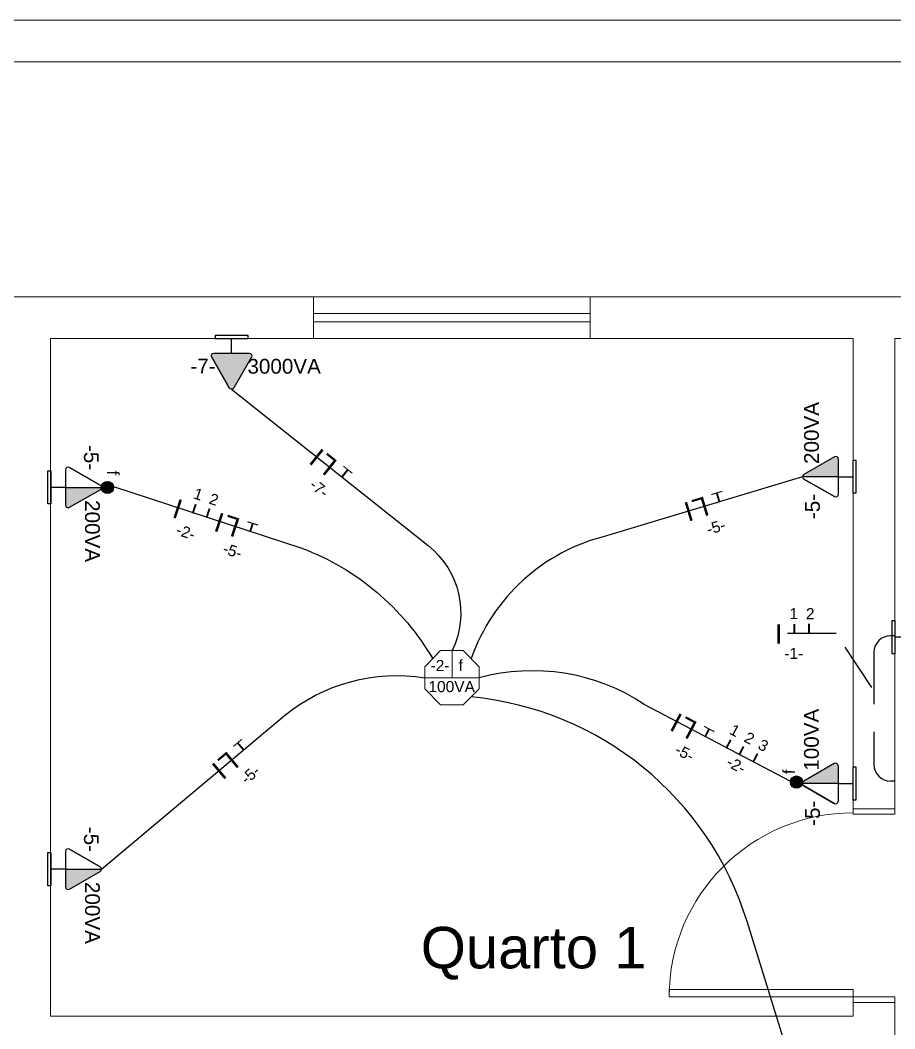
# Model space of a CAD drawing. Header units: millimetres. Extents: x 40 to 176, y -32 to 59.
# Drawn here: x 67.311 to 70.471, y -0.763 to 2.882 of the extents above; entities that cross this region are included whole.
import ezdxf
from ezdxf.enums import TextEntityAlignment as Align

# ---------------------------------------------------------------- set-up
doc = ezdxf.new("R2010")
doc.units = ezdxf.units.MM
doc.linetypes.add('HIDDEN', pattern=[0.375, 0.25, -0.125])
for name, color, linetype in [('1 - Circuitos', 7, 'Continuous'), ('22 - Textos', 7, 'Continuous'), ('5 - Identificadores', 7, 'Continuous'), ('7 - Eletroduto', 6, 'Continuous'), ('8 - Pontos de iluminação', 5, 'Continuous'), ('9 - Pontos de Tomadas', 240, 'Continuous'), ('Pontos de Tomadas', 240, 'Continuous')]:
    doc.layers.add(name, color=color, linetype=linetype)
doc.layers.add('21 - Portas', color=251, linetype='Continuous', lineweight=9)
doc.layers.add('4 - Edificação', color=8, linetype='Continuous', lineweight=20)
doc.styles.add('Arial0', font='arial.ttf', dxfattribs={"height": 3.14658})
doc.styles.add('SEACAD_Arial', font='arial.ttf')
doc.styles.get("Standard").update_dxf_attribs({"font": 'arial.ttf'})
doc.styles.add('TEXTO_NOMEQUADRO', font='arial.ttf')

# ---------------------------------------------------------------- blocks, each defined once
blk = doc.blocks.new('LAMPADA_TETO')
at = {"layer": '8 - Pontos de iluminação', "color": 5, "linetype": 'Continuous', "lineweight": 15, "true_color": 0x000005}
blk.add_lwpolyline([(0.0401, 0.0986), (-0.0412, 0.0986), (-0.0986, 0.0401), (-0.0986, -0.0395), (-0.0412, -0.098), (0.0401, -0.098), (0.0986, -0.0395), (0.0986, 0.0401)], close=True, dxfattribs=at)
for points in [[(0, 0), (0, 0.0986), (0, 0.0986)], [(0.0986, 0), (-0.0986, 0), (-0.0986, 0)]]:
    blk.add_lwpolyline(points, dxfattribs=at)
at = {"layer": '5 - Identificadores', "ltscale": 0.8}
blk.add_attdef('-N-', (-0.0775, 0.0247), '', height=0.04, dxfattribs=at)
at = {"layer": '5 - Identificadores', "ltscale": 0.8, "flags": 4}
blk.add_attdef('I', (0.0233, 0.025), '', height=0.04, dxfattribs=at)
blk.add_attdef('S-VA', text='', height=0.04, dxfattribs=at).set_placement((-0.0012, -0.0514), align=Align.CENTER)
blk = doc.blocks.new('TOMADA MEDIA')
at = {"layer": '9 - Pontos de Tomadas'}
h = blk.add_hatch(color=256, dxfattribs=at)
h.dxf.hatch_style = 1
h.paths.add_polyline_path([(0.0084, 0.1784, 0.268035), (0, 0.1833), (0, 0.0536), (0.0636, 0.0536, 0.577243), (0.072, 0.0682)])
for p, q in [((0, 0.0536), (0, 0.1833)), ((-0.072, 0.0682), (-0.0084, 0.1784)), ((-0.0084, 0.1784), (-0.072, 0.0682)), ((-0.0084, 0.1784), (-0.072, 0.0682)), ((0.072, 0.0682), (0.0084, 0.1784)), ((-0.0636, 0.0536), (0.0636, 0.0536)), ((0, 0.0536), (0, 0)), ((-0.06, -0.01), (-0.06, 0)), ((-0.06, 0), (0, 0)), ((0, 0), (0.06, 0)), ((0.06, 0), (0.06, -0.01)), ((0.06, -0.01), (-0.06, -0.01))]:
    blk.add_line(p, q, dxfattribs=at)
for centre, start, end in [((0, 0.1735), 29.9816, 150.0184), ((-0.0636, 0.0634), 150.0184, 270), ((0.0636, 0.0634), 270, 29.9816)]:
    blk.add_arc(centre, 0.00975, start, end, dxfattribs=at)
at = {"layer": '5 - Identificadores', "color": 7, "style": 'Arial0'}
for tag, p in [('-N-', (-0.1533, 0.1203)), ('VA', (0.046, 0.1242))]:
    blk.add_attdef(tag, p, '', height=0.0534, dxfattribs=at)
blk = doc.blocks.new('CIRCUITO_TOMADA')
at = {"layer": '1 - Circuitos', "color": 1}
blk.add_attdef('I', (-0.074, -0.0364), '', height=0.07, dxfattribs=at)
at = {"layer": '1 - Circuitos', "color": 5}
blk.add_attdef('L', (0.0122, 0.035), '', height=0.07, rotation=180, dxfattribs=at)
at = {"layer": '1 - Circuitos', "color": 7, "width": 1.5}
blk.add_attdef('T', (0.0337, 0.0003), '', height=0.035, dxfattribs=at)
at = {"layer": '5 - Identificadores', "ltscale": 0.8}
blk.add_attdef('-N-', (-0.0167, -0.1035), '', height=0.04, dxfattribs=at)
blk = doc.blocks.new('CIRCUITO_3W_INTERRUPTOR')
at = {"layer": '1 - Circuitos', "color": 1}
blk.add_attdef('I', (-0.0712, -0.0364), '', height=0.07, dxfattribs=at)
at = {"layer": '1 - Circuitos', "color": 3, "width": 1.5}
for p in [(-0.0109, -0.0001), (0.0415, 0.0004)]:
    blk.add_attdef('I', p, '', height=0.035, dxfattribs=at)
at = {"layer": '5 - Identificadores', "ltscale": 0.8}
for tag, p in [('R', (-0.0185, 0.0522)), ('R', (0.0409, 0.0518)), ('-N-', (-0.0373, -0.0917))]:
    blk.add_attdef(tag, p, '', height=0.04, dxfattribs=at)
blk = doc.blocks.new('CIRCUITO_3W_RETORNOS')
at = {"layer": '1 - Circuitos', "color": 3, "width": 1.5}
for p in [(-0.0629, -0.0004), (-0.0104, 0.0001), (0.0461, 0.0006)]:
    blk.add_attdef('I', p, '', height=0.035, dxfattribs=at)
at = {"layer": '5 - Identificadores', "ltscale": 0.8}
for tag, p in [('R', (-0.0704, 0.0519)), ('R', (-0.011, 0.0515)), ('R', (0.0456, 0.052)), ('-N-', (-0.0269, -0.0561))]:
    blk.add_attdef(tag, p, '', height=0.04, dxfattribs=at)
blk = doc.blocks.new('TOMADA_ALTA')
at = {"layer": 'Pontos de Tomadas'}
h = blk.add_hatch(color=256, dxfattribs=at)
h.dxf.hatch_style = 1
h.paths.add_polyline_path([(0.0636, 0.0536, 0.577243), (0.072, 0.0682), (0.0084, 0.1784, 0.577564), (-0.0084, 0.1784), (-0.072, 0.0682, 0.577243), (-0.0636, 0.0536)])
for p, q in [((-0.072, 0.0682), (-0.0084, 0.1784)), ((-0.0084, 0.1784), (-0.072, 0.0682)), ((-0.0084, 0.1784), (-0.072, 0.0682)), ((0.072, 0.0682), (0.0084, 0.1784)), ((-0.0636, 0.0536), (0.0636, 0.0536)), ((0, 0.0536), (0, 0)), ((-0.06, -0.01), (-0.06, 0)), ((-0.06, 0), (0, 0)), ((0, 0), (0.06, 0)), ((0.06, 0), (0.06, -0.01)), ((0.06, -0.01), (-0.06, -0.01))]:
    blk.add_line(p, q, dxfattribs=at)
for centre, start, end in [((0, 0.1735), 29.9816, 150.0184), ((-0.0636, 0.0634), 150.0184, 270), ((0.0636, 0.0634), 270, 29.9816)]:
    blk.add_arc(centre, 0.00975, start, end, dxfattribs=at)
at = {"layer": '5 - Identificadores', "color": 7, "style": 'Arial0'}
for tag, p in [('-N-', (-0.1488, 0.1269)), ('VA', (0.0571, 0.1277))]:
    blk.add_attdef(tag, p, '', height=0.0534, dxfattribs=at)

msp = doc.modelspace()

# ---------------------------------------------------------------- hatches: boundary and pattern name
at = {"layer": '9 - Pontos de Tomadas'}
h = msp.add_hatch(color=256, dxfattribs=at)
h.dxf.hatch_style = 1
h.paths.add_polyline_path([(67.6485, 1.1935, 1), (67.6045, 1.1935, 1)])
h = msp.add_hatch(color=256, dxfattribs=at)
h.dxf.hatch_style = 1
h.paths.add_polyline_path([(70.1373, 0.1234, -0.084706), (70.1378, 0.1267, 0.020642), (70.1379, 0.1285, 1), (70.0939, 0.1285, 0.890338)])

# ---------------------------------------------------------------- linework, layer by layer
at = {"layer": '21 - Portas'}
for p, q in [((68.3708, 1.8223), (69.3708, 1.8223)), ((68.3708, 1.7923), (69.3708, 1.7923))]:
    msp.add_line(p, q, dxfattribs=at)
for points in [[(68.3708, 1.7323), (69.3708, 1.7323), (69.3708, 1.8823), (68.3708, 1.8823)], [(70.3208, 0.0123), (70.4708, 0.0123), (70.4708, 0.0323), (70.3208, 0.0323)], [(70.3208, -0.6477), (70.3208, -0.6214), (69.6558, -0.6214), (69.6558, -0.6477)], [(70.3208, -0.6677), (70.4708, -0.6677), (70.4708, -0.6477), (70.3208, -0.6477)]]:
    msp.add_lwpolyline(points, close=True, dxfattribs=at)
msp.add_arc((70.3208, -0.6477), 0.665, 90, 180, dxfattribs=at)
at = {"layer": '4 - Edificação'}
for p, q in [((80.4208, 2.7323), (60.4708, 2.7323)), ((60.4708, 1.8823), (80.4208, 1.8823)), ((67.4208, -0.7177), (67.4208, 1.7323)), ((67.4208, 1.7323), (70.3208, 1.7323)), ((70.3208, 1.7323), (70.3208, 0.0323)), ((70.4708, 0.0323), (70.4708, 1.7323)), ((70.4708, 1.7323), (71.5208, 1.7323)), ((70.3208, 0.0323), (70.4708, 0.0323)), ((70.3208, -0.7177), (70.3208, -0.6677)), ((70.3208, -0.6677), (70.4708, -0.6677)), ((70.4708, -0.6677), (70.4708, -0.9177)), ((67.4208, -0.7177), (70.3208, -0.7177))]:
    msp.add_line(p, q, dxfattribs=at)
msp.add_lwpolyline([(53.5708, -5.1177), (80.5708, -5.1177), (80.5708, 2.8823), (53.5708, 2.8823)], close=True, dxfattribs=at)
at = {"layer": '7 - Eletroduto', "linetype": 'HIDDEN', "ltscale": 0.7}
for p, q in [((70.2587, 0.6655), (69.9839, 0.6655)), ((70.3883, 0.4703), (70.2587, 0.6655))]:
    msp.add_line(p, q, dxfattribs=at)
at = {"layer": '7 - Eletroduto'}
for p, q in [((70.4708, 0.6573), (70.4558, 0.6573)), ((70.4709, 0.1323), (70.4558, 0.1323))]:
    msp.add_line(p, q, dxfattribs=at)
at = {"layer": '7 - Eletroduto', "linetype": 'HIDDEN', "ltscale": 0.75}
msp.add_line((70.3958, 0.5973), (70.3958, 0.1923), dxfattribs=at)
at = {"layer": '7 - Eletroduto'}
for points in [[(68.0749, 1.549), (68.785, 0.9838, -0.351221), (68.8713, 0.6037, 1.59802)], [(70.1375, 1.2323), (69.4299, 1.0184, 0.254414), (68.9406, 0.5744, 1.35966)], [(67.6481, 1.1973), (68.3292, 0.9736, -0.171699), (68.8014, 0.5744, -1.806314)], [(67.6045, -0.1864), (68.2647, 0.3679, -0.21456), (68.7727, 0.5054, -14.429433)], [(70.0935, 0.1323), (69.5654, 0.4095, 0.21637), (68.9698, 0.5051, 7.83207)], [(70.4709, -2.1003), (69.937, -0.3756, 0.303048), (68.9406, 0.4363, 60.310007)]]:
    msp.add_lwpolyline(points, format="xyb", dxfattribs=at)
for centre, start, end in [((70.4558, 0.5973), 90, 180), ((70.4558, 0.1923), 180, 270)]:
    msp.add_arc(centre, 0.06, start, end, dxfattribs=at)
at = {"layer": '9 - Pontos de Tomadas'}
for centre in [(67.6265, 1.1935), (70.1159, 0.1285)]:
    msp.add_circle(centre, 0.022, dxfattribs=at)

# ---------------------------------------------------------------- block references
at = {"layer": '8 - Pontos de iluminação', "color": 142}
for p, rotation, values in [((70.3208, 1.2323), 90, {'VA': '200VA', '-N-': '-5-'}), ((67.4212, 1.1936), 270.0000000000002, {'VA': '200VA', '-N-': '-5-'}), ((70.3206, 0.1236), 90, {'VA': '100VA', '-N-': '-5-'}), ((67.4212, -0.1864), 270.0000000000002, {'VA': '200VA', '-N-': '-5-'})]:
    msp.add_blockref('TOMADA MEDIA', p, dxfattribs=dict(at, rotation=rotation)).add_auto_attribs(values)
ref = msp.add_blockref('LAMPADA_TETO', (68.8713, 0.5051), dxfattribs=at)
ref.add_attrib('-N-', '-2-', (68.7938, 0.5298), dxfattribs={"layer": '5 - Identificadores', "ltscale": 0.8, "height": 0.04})
ref.add_attrib('I', 'f', (68.8946, 0.5301), dxfattribs={"layer": '5 - Identificadores', "ltscale": 0.8, "height": 0.04})
ref.add_attrib('S-VA', '100VA', dxfattribs={"layer": '5 - Identificadores', "ltscale": 0.8, "height": 0.04}).set_placement((68.87, 0.4537), align=Align.CENTER)
at = {"layer": '9 - Pontos de Tomadas', "color": 142}
ref = msp.add_blockref('TOMADA_ALTA', (68.0749, 1.7323), dxfattribs=dict(at, xscale=-1, rotation=180))
ref.add_attrib('-N-', '-7-', (67.9261, 1.6055), dxfattribs={"layer": '5 - Identificadores', "color": 7, "height": 0.05338, "style": 'Arial0'})
ref.add_attrib('VA', '3000VA', (68.132, 1.6047), dxfattribs={"layer": '5 - Identificadores', "color": 7, "height": 0.05338, "style": 'Arial0'})
for name, p, rotation, values in [('CIRCUITO_TOMADA', (68.43, 1.2664), 321.4839490511073, {'T': 'T', '-N-': '-7-', 'L': 'L', 'I': 'I'}), ('CIRCUITO_TOMADA', (69.7837, 1.1253), 16.82255179919173, {'T': 'T', '-N-': '-5-', 'L': 'L', 'I': 'I'}), ('CIRCUITO_TOMADA', (68.0878, 1.0493), 341.8127854664462, {'T': 'T', '-N-': '-5-', 'L': 'L', 'I': 'I'}), ('TOMADA MEDIA', (70.4712, 0.6525), 270, {'VA': '1000VA', '-N-': '-3-'}), ('CIRCUITO_TOMADA', (69.7351, 0.317), 332.3053834597141, {'T': 'T', '-N-': '-5-', 'L': 'L', 'I': 'I'}), ('CIRCUITO_TOMADA', (68.0752, 0.2087), 40.01185076308929, {'T': 'T', '-N-': '-5-', 'L': 'L', 'I': 'I'})]:
    msp.add_blockref(name, p, dxfattribs=dict(at, rotation=rotation)).add_auto_attribs(values)
ref = msp.add_blockref('CIRCUITO_3W_INTERRUPTOR', (67.935, 1.0995), dxfattribs=dict(at, rotation=341.8127854664462))
ref.add_attrib('I', 'I', (67.8561, 1.0871), dxfattribs={"layer": '1 - Circuitos', "color": 1, "height": 0.07, "rotation": 341.8128})
ref.add_attrib('I', 'I', (67.9246, 1.1028), dxfattribs={"layer": '1 - Circuitos', "color": 3, "height": 0.035, "rotation": 341.8128, "width": 1.5})
ref.add_attrib('-N-', '-2-', (67.8709, 1.0239), dxfattribs={"layer": '5 - Identificadores', "ltscale": 0.8, "height": 0.04, "rotation": 341.8128})
ref.add_attrib('R', '1', (67.9337, 1.1548), dxfattribs={"layer": '5 - Identificadores', "ltscale": 0.8, "height": 0.04, "rotation": 341.8128})
ref.add_attrib('I', 'I', (67.9746, 1.0869), dxfattribs={"layer": '1 - Circuitos', "color": 3, "height": 0.035, "rotation": 341.8128, "width": 1.5})
ref.add_attrib('R', '2', (67.9901, 1.1359), dxfattribs={"layer": '5 - Identificadores', "ltscale": 0.8, "height": 0.04, "rotation": 341.8128})
ref = msp.add_blockref('CIRCUITO_3W_INTERRUPTOR', (70.1091, 0.6655), dxfattribs=at)
ref.add_attrib('I', 'I', (70.0379, 0.6291), dxfattribs={"layer": '1 - Circuitos', "color": 1, "height": 0.07})
ref.add_attrib('I', 'I', (70.0981, 0.6654), dxfattribs={"layer": '1 - Circuitos', "color": 3, "height": 0.035, "width": 1.5})
ref.add_attrib('-N-', '-1-', (70.0718, 0.5737), dxfattribs={"layer": '5 - Identificadores', "ltscale": 0.8, "height": 0.04})
ref.add_attrib('R', '1', (70.0906, 0.7176), dxfattribs={"layer": '5 - Identificadores', "ltscale": 0.8, "height": 0.04})
ref.add_attrib('I', 'I', (70.1506, 0.6659), dxfattribs={"layer": '1 - Circuitos', "color": 3, "height": 0.035, "width": 1.5})
ref.add_attrib('R', '2', (70.15, 0.7173), dxfattribs={"layer": '5 - Identificadores', "ltscale": 0.8, "height": 0.04})
ref = msp.add_blockref('CIRCUITO_3W_RETORNOS', (69.9086, 0.2259), dxfattribs=dict(at, rotation=332.3053834597141))
ref.add_attrib('I', 'I', (69.9497, 0.205), dxfattribs={"layer": '1 - Circuitos', "color": 3, "height": 0.035, "rotation": 332.3054, "width": 1.5})
ref.add_attrib('R', '3', (69.9731, 0.2507), dxfattribs={"layer": '5 - Identificadores', "ltscale": 0.8, "height": 0.04, "rotation": 332.3054})
ref.add_attrib('I', 'I', (69.8527, 0.2548), dxfattribs={"layer": '1 - Circuitos', "color": 3, "height": 0.035, "rotation": 332.3054, "width": 1.5})
ref.add_attrib('-N-', '-2-', (69.8587, 0.1887), dxfattribs={"layer": '5 - Identificadores', "ltscale": 0.8, "height": 0.04, "rotation": 332.3054})
ref.add_attrib('R', '1', (69.8703, 0.3045), dxfattribs={"layer": '5 - Identificadores', "ltscale": 0.8, "height": 0.04, "rotation": 332.3054})
ref.add_attrib('I', 'I', (69.8994, 0.2308), dxfattribs={"layer": '1 - Circuitos', "color": 3, "height": 0.035, "rotation": 332.3054, "width": 1.5})
ref.add_attrib('R', '2', (69.9228, 0.2766), dxfattribs={"layer": '5 - Identificadores', "ltscale": 0.8, "height": 0.04, "rotation": 332.3054})

# ---------------------------------------------------------------- texts
at = {"layer": '22 - Textos', "insert": (68.7583, -0.3948), "char_height": 0.15, "width": 0.843186, "attachment_point": 1, "style": 'TEXTO_NOMEQUADRO'}
msp.add_mtext('{\\C252;Quarto 1}', dxfattribs=at)
at = {"layer": '5 - Identificadores', "style": 'SEACAD_Arial'}
for rotation, p in [(270, (67.6247, 1.2547)), (89.1308, (70.1103, 0.1569))]:
    msp.add_text('f', height=0.044, rotation=rotation, dxfattribs=at).set_placement(p)

doc.saveas('drawing.dxf')
